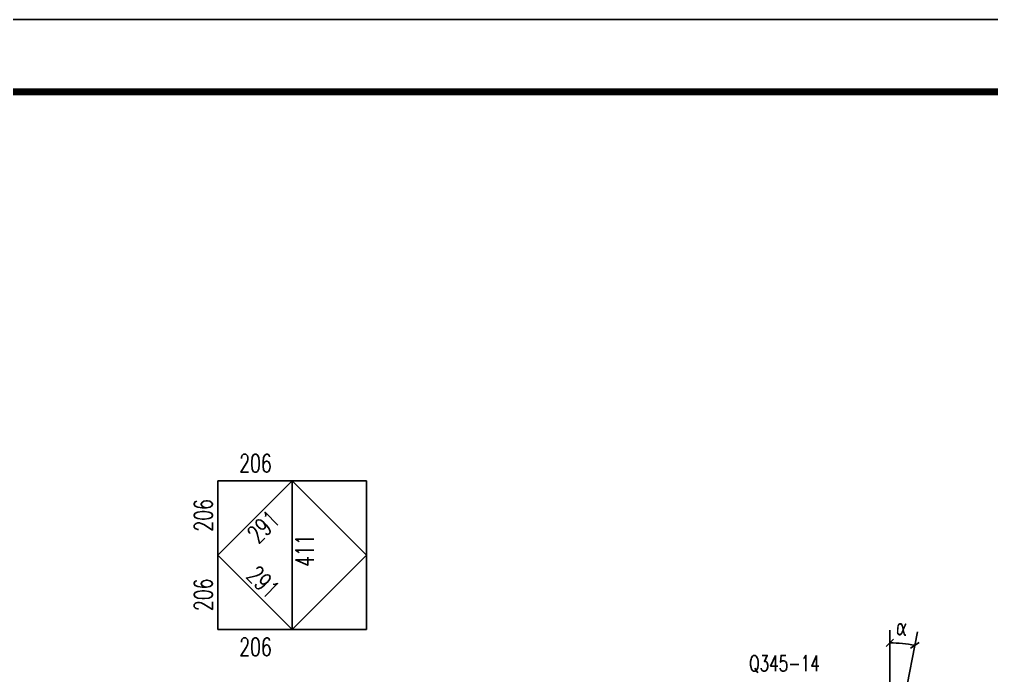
# Model space of a CAD drawing. Header units: millimetres. Extents: x 25940 to 26781, y -9515 to -8921.
# Drawn here: x 26394.3 to 26528.7, y -9011.9 to -8921.2 of the extents above; entities that cross this region are included whole.
import ezdxf
from ezdxf.enums import TextEntityAlignment as Align

# ---------------------------------------------------------------- set-up
doc = ezdxf.new("R2010")
doc.units = ezdxf.units.MM
doc.header["$LTSCALE"] = 10
doc.layers.add('3', color=1, linetype='Continuous')
doc.styles.add('DXT', font='simplex.shx', dxfattribs={"width": 0.72, "bigfont": 'hztxt.shx'})
doc.styles.get("Standard").update_dxf_attribs({"font": 'SIMPLEX.shx', "width": 0.7, "bigfont": 'gbhzfs.shx'})
doc.dimstyles.new('BZ', dxfattribs={"dimtxt": 2.5, "dimasz": 1, "dimexe": 2, "dimexo": 2, "dimgap": 1, "dimtad": 1, "dimdec": 0, "dimlfac": 20, "dimzin": 0, "dimdsep": 46, "dimtxsty": 'DXT', "dimblk": 'OBLIQUE', "dimcen": 0.09, "dimclrd": 1, "dimclre": 1, "dimclrt": 7, "dimadec": 0, "dimazin": 0, "dimtfac": 1.4, "dimtdec": 0, "dimtix": 1, "dimtmove": 2, "dimatfit": 3, "dimldrblk": 'OBLIQUE', "dimfxl": 1, "dimtolj": 1, "dimtzin": 0, "dimarcsym": 0})

# ---------------------------------------------------------------- blocks, each defined once
blk = doc.blocks.new('GWTKA1')
blk.add_line((21789.71416270315, -9171.875701341163), (22630.71416270315, -9171.875701341163))
at = {"const_width": 1}
blk.add_lwpolyline([(21814.71416270315, -9755.875701341163), (21814.71416270315, -9181.875701341163), (22620.71416270315, -9181.875701341163), (22620.71416270315, -9755.875701341163), (21814.71416270315, -9755.875701341163)], dxfattribs=at)
blk = doc.blocks.new('_Oblique')
at = {"color": 0, "linetype": 'ByBlock', "lineweight": -2}
blk.add_line((-0.5, -0.5), (0.5, 0.5), dxfattribs=at)
blk = doc.blocks.new('*D111')
at = {"color": 1, "lineweight": -2}
blk.add_arc((26514.67369742244, -9025.39197864624), 17.99352800472037, 78.99147072974344, 89.99999999999982, dxfattribs=at)
at = {"layer": 'Defpoints', "color": 0}
for p in [(26514.67369742244, -9005.653639210837), (26518.53777456572, -9005.528812252083), (26516.97219209377, -9007.545859395754), (26514.67369742244, -9025.39197864624), (26514.67369742244, -9025.39197864624)]:
    blk.add_point(p, dxfattribs=at)
at = {"color": 1, "lineweight": -2}
for p, rotation in [((26514.67369742244, -9007.398450641518), 179.9999999999998), ((26518.10965375891, -9007.729553724657), 348.9914707297435)]:
    blk.add_blockref('_Oblique', p, dxfattribs=dict(at, rotation=rotation))
at = {"color": 7, "insert": (26516.34367601565, -9005.172888431896), "char_height": 2.5, "attachment_point": 5, "rotation": 355.2784208115428, "style": 'DXT'}
blk.add_mtext('\\A1;\\M+5A6C1', dxfattribs=at)

msp = doc.modelspace()

# ---------------------------------------------------------------- linework, layer by layer
for p, q in [((26514.67369742244, -9025.391978646237), (26514.67369742244, -9005.653639210837)), ((26514.76260346157, -9024.934959962768), (26518.47611228199, -9005.845785272199))]:
    msp.add_line(p, q)
at = {"layer": '3'}
for p, q in [((26432.00997133569, -8984.984985052244), (26421.73497133568, -8995.259985052246)), ((26442.28497133569, -8984.984985052244), (26421.73497133568, -8984.984985052244)), ((26421.73497133568, -8984.984985052244), (26421.73497133568, -9005.534985052247)), ((26432.00997133569, -8984.984985052244), (26432.00997133569, -9005.534985052247)), ((26432.00997133569, -8984.984985052244), (26442.28497133569, -8995.259985052246)), ((26442.28497133569, -8984.984985052244), (26442.28497133569, -9005.534985052247)), ((26432.00997133569, -9005.534985052247), (26421.73497133568, -8995.259985052246)), ((26432.00997133569, -9005.534985052247), (26442.28497133569, -8995.259985052246)), ((26442.28497133569, -9005.534985052247), (26421.73497133568, -9005.534985052247))]:
    msp.add_line(p, q, dxfattribs=at)

# ---------------------------------------------------------------- block references
msp.add_blockref('GWTKA1', (4149.973491275119, 250.6429048633654))

# ---------------------------------------------------------------- texts
at = {"width": 0.7}
msp.add_text('Q345-14', height=2.2, dxfattribs=at).set_placement((26495.20706860224, -9011.327871801337))
at = {"layer": '3', "width": 0.7}
for p in [(26426.95901960047, -8983.815615446822), (26426.95901960047, -9009.20435465767)]:
    msp.add_text('206', height=2.5, dxfattribs=at).set_placement(p, align=Align.CENTER)
for s, rotation, p in [('206', 90, (26421.00179015058, -8989.771192722374)), ('291', 45.0000000000737, (26428.93478781286, -8992.224081063316)), ('411', 90, (26435.01323532776, -8994.644162488954)), ('291', 314.9999999999263, (26427.12583801791, -8999.865812981747)), ('206', 90, (26421.00179015058, -9000.748777382116))]:
    msp.add_text(s, height=2.5, rotation=rotation, dxfattribs=at).set_placement(p, align=Align.CENTER)

# ---------------------------------------------------------------- dimensions: what is measured, and where the dimension line sits
at = {"color": 3}
dim = msp.add_angular_dim_2l(base=(26516.97219209377, -9007.545859395754), line1=((26514.67369742244, -9025.391978646237), (26514.67369742244, -9005.653639210837)), line2=((26514.67369742244, -9025.391978646237), (26518.53777456572, -9005.528812252083)), text='\\M+5A6C1', dimstyle='BZ', override={"dimdec": 8, "dimzin": 12, "dimadec": 4, "dimazin": 3, "dimtdec": 8}, dxfattribs=at)
dim.commit()
dim.dimension.update_dxf_attribs({"geometry": '*D111', "text_midpoint": (26516.34367601565, -9005.172888431896), "dimtype": 130})

doc.saveas('drawing.dxf')
